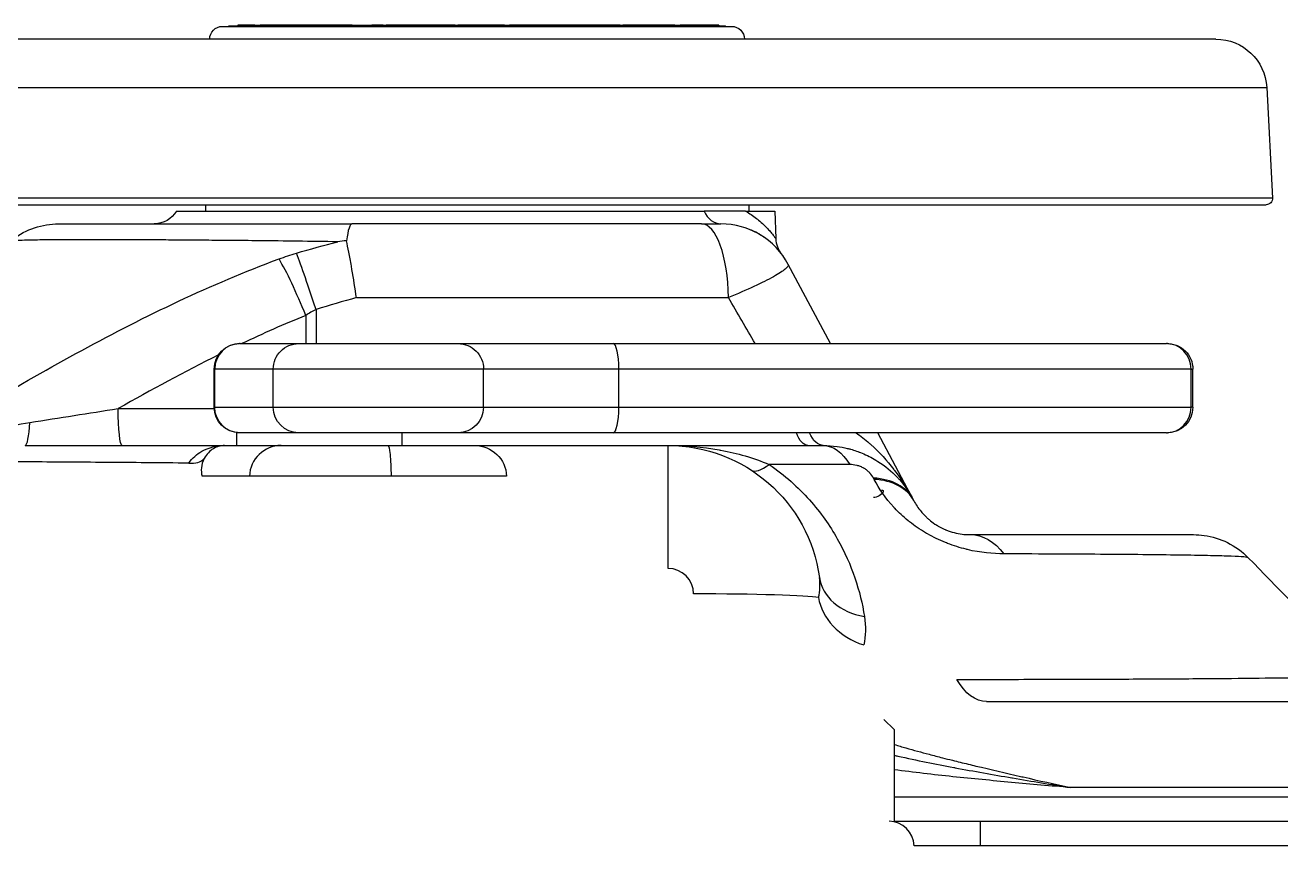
# Model space of a CAD drawing. Header units: millimetres. Extents: x 553637 to 584936, y 5008 to 53898.
# Drawn here: x 560028.4 to 560127, y 37861.6 to 37926 of the extents above; entities that cross this region are included whole.
import ezdxf

# ---------------------------------------------------------------- set-up
doc = ezdxf.new("R2010")
doc.units = ezdxf.units.MM
doc.header["$LTSCALE"] = 10
doc.header["$MEASUREMENT"] = 0
doc.layers.add('2', color=2, linetype='Continuous')

msp = doc.modelspace()

# ---------------------------------------------------------------- linework, layer by layer
at = {"layer": '2', "extrusion": (-1, 1.31047e-06, 1.33332e-29)}
for p, q in [((560043.9, 37925.886), (560083.516, 37925.886)), ((560044.4, 37925.936), (560083.4, 37925.936)), ((560044.4, 37925.886), (560044.4, 37925.936)), ((560045.482, 37925.986), (560045.105, 37925.986)), ((560045.105, 37925.986), (560045.105, 37925.936)), ((560046.061, 37925.986), (560045.482, 37925.986)), ((560045.482, 37925.986), (560045.482, 37925.936)), ((560046.061, 37925.986), (560046.061, 37925.936)), ((560046.457, 37925.986), (560046.856, 37925.986)), ((560046.457, 37925.986), (560046.457, 37925.936)), ((560046.856, 37925.986), (560046.856, 37925.936)), ((560047.324, 37925.986), (560047.324, 37925.936)), ((560047.948, 37925.986), (560047.948, 37925.936)), ((560048.841, 37925.986), (560048.841, 37925.936)), ((560049.553, 37925.986), (560049.553, 37925.936)), ((560051.188, 37925.986), (560049.692, 37925.986)), ((560049.692, 37925.986), (560049.692, 37925.936)), ((560050.082, 37925.986), (560050.082, 37925.936)), ((560051.188, 37925.986), (560051.193, 37925.986)), ((560051.188, 37925.986), (560051.188, 37925.936)), ((560051.193, 37925.986), (560051.193, 37925.936)), ((560052.66, 37925.986), (560052.66, 37925.936)), ((560054.088, 37925.986), (560055.635, 37925.986)), ((560054.088, 37925.986), (560054.088, 37925.936)), ((560054.632, 37925.986), (560054.632, 37925.936)), ((560055.635, 37925.986), (560055.635, 37925.936)), ((560056.513, 37925.986), (560056.382, 37925.986)), ((560056.382, 37925.986), (560056.382, 37925.936)), ((560056.513, 37925.986), (560056.513, 37925.936)), ((560056.53, 37925.986), (560056.757, 37925.986)), ((560056.53, 37925.986), (560056.53, 37925.936)), ((560056.757, 37925.986), (560056.757, 37925.936)), ((560058.582, 37925.986), (560057.386, 37925.986)), ((560057.386, 37925.986), (560057.386, 37925.936)), ((560062.191, 37925.986), (560058.582, 37925.986)), ((560058.582, 37925.986), (560058.582, 37925.936)), ((560059.468, 37925.986), (560059.468, 37925.936)), ((560061.657, 37925.986), (560061.657, 37925.936)), ((560062.191, 37925.986), (560062.191, 37925.936)), ((560062.191, 37925.986), (560062.38, 37925.986)), ((560065.278, 37925.986), (560062.38, 37925.986)), ((560062.38, 37925.986), (560062.38, 37925.936)), ((560063.288, 37925.986), (560063.288, 37925.936)), ((560063.836, 37925.986), (560063.836, 37925.936)), ((560064.371, 37925.986), (560064.371, 37925.936)), ((560065.291, 37925.986), (560065.278, 37925.986)), ((560065.278, 37925.986), (560065.278, 37925.936)), ((560065.699, 37925.986), (560065.291, 37925.986)), ((560065.291, 37925.986), (560065.291, 37925.936)), ((560065.699, 37925.986), (560065.699, 37925.936)), ((560065.829, 37925.986), (560065.829, 37925.936)), ((560066.054, 37925.986), (560066.446, 37925.986)), ((560066.054, 37925.986), (560066.054, 37925.936)), ((560066.446, 37925.986), (560066.446, 37925.936)), ((560068.405, 37925.986), (560067.149, 37925.986)), ((560067.149, 37925.986), (560067.149, 37925.936)), ((560068.405, 37925.986), (560068.405, 37925.936)), ((560068.408, 37925.986), (560068.405, 37925.986)), ((560071.399, 37925.986), (560068.408, 37925.986)), ((560068.408, 37925.986), (560068.408, 37925.936)), ((560068.844, 37925.986), (560068.844, 37925.936)), ((560069.015, 37925.986), (560069.015, 37925.936)), ((560069.134, 37925.986), (560069.134, 37925.936)), ((560069.305, 37925.986), (560069.305, 37925.936)), ((560071.399, 37925.986), (560071.399, 37925.936)), ((560071.723, 37925.986), (560071.723, 37925.936)), ((560072.184, 37925.986), (560071.752, 37925.986)), ((560071.752, 37925.986), (560071.752, 37925.936)), ((560072.004, 37925.986), (560072.004, 37925.936)), ((560072.435, 37925.986), (560072.184, 37925.986)), ((560072.184, 37925.986), (560072.184, 37925.936)), ((560074.222, 37925.986), (560072.435, 37925.986)), ((560072.435, 37925.986), (560072.435, 37925.936)), ((560074.222, 37925.986), (560074.222, 37925.936)), ((560075.139, 37925.986), (560075.339, 37925.986)), ((560075.139, 37925.986), (560075.139, 37925.936)), ((560075.339, 37925.986), (560075.339, 37925.936)), ((560076.458, 37925.986), (560075.339, 37925.986)), ((560075.725, 37925.986), (560075.725, 37925.936)), ((560076.844, 37925.986), (560076.458, 37925.986)), ((560076.458, 37925.986), (560076.458, 37925.936)), ((560079.103, 37925.986), (560076.844, 37925.986)), ((560076.844, 37925.986), (560076.844, 37925.936)), ((560077.279, 37925.986), (560077.279, 37925.936)), ((560077.666, 37925.986), (560077.666, 37925.936)), ((560079.103, 37925.986), (560079.103, 37925.936)), ((560079.434, 37925.986), (560079.857, 37925.986)), ((560079.434, 37925.986), (560079.434, 37925.936)), ((560079.857, 37925.986), (560079.857, 37925.936)), ((560082.091, 37925.986), (560080.279, 37925.986)), ((560080.279, 37925.986), (560080.279, 37925.936)), ((560080.921, 37925.986), (560080.921, 37925.936)), ((560081.321, 37925.986), (560081.321, 37925.936)), ((560082.091, 37925.986), (560082.091, 37925.936)), ((560082.095, 37925.986), (560082.095, 37925.936)), ((560082.448, 37925.986), (560082.448, 37925.936)), ((560082.803, 37925.986), (560082.606, 37925.986)), ((560082.606, 37925.986), (560082.606, 37925.936)), ((560082.803, 37925.986), (560082.803, 37925.936)), ((560082.874, 37925.986), (560082.803, 37925.986)), ((560082.877, 37925.986), (560082.874, 37925.986)), ((560082.874, 37925.986), (560082.874, 37925.936)), ((560082.882, 37925.986), (560082.877, 37925.986)), ((560082.877, 37925.986), (560082.877, 37925.936)), ((560082.885, 37925.986), (560082.882, 37925.986)), ((560082.882, 37925.986), (560082.882, 37925.936)), ((560082.885, 37925.986), (560082.885, 37925.936)), ((560083.4, 37925.886), (560083.4, 37925.936)), ((560083.516, 37925.886), (560083.9, 37925.886)), ((560121.923, 37924.886), (560008.806, 37924.886)), ((560005.013, 37921.095), (560125.917, 37921.095)), ((560125.917, 37921.095), (560126.372, 37912.412)), ((560126.372, 37912.412), (560004.565, 37912.412)), ((560005.039, 37911.886), (560125.873, 37911.886)), ((560042.562, 37911.886), (560042.562, 37911.386)), ((560085.239, 37911.886), (560085.239, 37911.386)), ((560040.282, 37911.386), (560081.735, 37911.386)), ((560060.62, 37911.386), (560060.618, 37911.386)), ((560084.985, 37911.386), (560087.284, 37911.386)), ((560087.284, 37911.386), (560087.359, 37909.231)), ((560081.523, 37910.386), (560054.071, 37910.386)), ((560091.646, 37900.986), (560088.341, 37907.202)), ((560054.425, 37904.595), (560083.648, 37904.595)), ((560050.447, 37903.199), (560050.455, 37900.986)), ((560051.251, 37903.666), (560051.253, 37900.986)), ((560045.287, 37900.986), (560045.253, 37900.986)), ((560045.287, 37900.986), (560118.048, 37900.986)), ((560118.113, 37900.986), (560118.048, 37900.986)), ((560043.253, 37898.986), (560043.298, 37898.986)), ((560043.253, 37895.986), (560043.253, 37898.986)), ((560043.298, 37895.986), (560043.298, 37898.986)), ((560119.984, 37898.986), (560043.298, 37898.986)), ((560047.897, 37895.986), (560047.897, 37898.986)), ((560064.405, 37895.986), (560064.405, 37898.986)), ((560075.029, 37895.986), (560075.029, 37898.986)), ((560119.984, 37895.986), (560119.984, 37898.986)), ((560119.984, 37898.986), (560120.113, 37898.986)), ((560120.113, 37895.986), (560120.113, 37898.986)), ((560035.709, 37895.881), (560043.255, 37895.881)), ((560043.298, 37895.986), (560043.253, 37895.986)), ((560043.298, 37895.986), (560119.984, 37895.986)), ((560120.113, 37895.986), (560119.984, 37895.986)), ((560118.048, 37893.986), (560045.029, 37893.986)), ((560045.029, 37892.986), (560045.029, 37893.986)), ((560058.029, 37892.986), (560058.029, 37893.986)), ((560098.157, 37888.741), (560095.368, 37893.986)), ((560118.048, 37893.986), (560118.113, 37893.986)), ((560044.058, 37892.986), (560078.9, 37892.986)), ((560078.9, 37883.335), (560078.9, 37892.986)), ((560066.213, 37890.573), (560042.297, 37890.573)), ((560095.083, 37890.325), (560095.028, 37890.428)), ((560098.157, 37888.741), (560098.212, 37888.638)), ((560103.905, 37872.886), (560188.157, 37872.885)), ((560095.85, 37871.486), (560096.65, 37870.686)), ((560096.65, 37870.686), (560096.65, 37863.486)), ((560181.995, 37866.13), (560110.5, 37866.13)), ((560096.65, 37865.416), (560181.995, 37865.416)), ((560096.65, 37863.486), (560162.725, 37863.485)), ((560103.417, 37863.486), (560103.417, 37861.555)), ((560163.631, 37861.555), (560098.226, 37861.555))]:
    msp.add_line(p, q, dxfattribs=at)
at = {"layer": '2', "extrusion": (3.3667e-22, 2.56909e-16, -1)}
for centre, radius, start, end in [((-560043.9, 37924.886), 1, 0.00008, 90.00008), ((-560083.9, 37924.886), 1, 90.00008, 180.00008), ((-560121.923, 37920.886), 4, 90.00008, 177.00008), ((-560125.873, 37912.386), 0.5, 177.00008, 270.00008), ((-560038.55, 37912.386), 2, 210.00008, 270.00008), ((-560045.253, 37898.986), 2, 0.00008, 90.00008), ((-560062.405, 37898.986), 2, 90.00008, 180.00008), ((-560118.113, 37898.986), 2, 90.00008, 180.00008), ((-560045.253, 37895.986), 2, 270.00008, 0.00008), ((-560062.405, 37895.986), 2, 180.00008, 270.00008), ((-560118.113, 37895.986), 2, 180.00008, 270.00008), ((-560063.714, 37890.486), 2.5, 90.00008, 178.00008), ((-560078.9, 37880.986), 12, 90.00008, 172.12351)]:
    msp.add_arc(centre, radius, start, end, dxfattribs=at)
at = {"layer": '2'}
for centre, radius, start in [((560083.043, 37904.386), 6, 27.99992), ((560078.9, 37881.335), 2, 359.99992)]:
    msp.add_arc(centre, radius, start, 89.99992, dxfattribs=at)
for centre, major_axis, ratio, start_param, end_param in [((560083.043, 37912.386), (0, 2), 0.755139, 2.094395, 3.141593), ((560081.523, 37904.386), (0, 6), 0.354321, 4.747296, 6.283185), ((560051.09, 37903.456), (-1.859, 5.705), 0.036341, 4.737256, 5.647496), ((560049.82, 37902.99), (-2.266, 5.556), 0.109912, 4.705258, 5.65562), ((560063.157, 37938.95), (82.727, -143.01), 0.003334, 1.30018, 1.326267), ((560045.287, 37898.986), (0, 2), 0.994522, 0, 1.570796), ((560074.592, 37898.986), (0, 2), 0.21852, 4.712389, 6.283185), ((560118.048, 37898.986), (0, 2), 0.967769, 4.712389, 6.283185), ((560074.592, 37895.986), (0, 2), 0.21852, 3.141593, 4.712389), ((560118.048, 37895.986), (0, 2), 0.967769, 3.141593, 4.712389), ((560028.402, 37895.986), (0, 3), 0.137513, 3.141593, 4.303856), ((560048.51, 37890.486), (0, 2.5), 0.994522, 0, 1.53589), ((560040.867, 37893.143), (-1.697, 1.058), 0.670889, 2.180045, 3.027588), ((560088.156, 37895.245), (-2.722, -4.194), 0.296751, 0, 0.687356), ((560073.015, 37891.15), (-42.687, -0.13), 0.007398, -2.062446, -1.900684), ((560092.859, 37885.925), (-5.298, -2.817), 0.665506, 3.141593, 3.975952), ((560092.914, 37885.821), (-5.298, -2.817), 0.665512, 3.141593, 3.976063), ((560095.74, 37883.315), (-4.953, -0.685), 0.764329, 0, 1.177392), ((560080.9, 37880.986), (-10, 0), 0.034899, 3.332505, 4.712389), ((560095.627, 37881.085), (-4.842, 1.246), 0.797872, 0.320018, 1.495774), ((560096.262, 37861.486), (0, 2), 0.982704, 4.747296, 6.283185)]:
    msp.add_ellipse(centre, major_axis=major_axis, ratio=ratio, start_param=start_param, end_param=end_param, dxfattribs=at)
at = {"layer": '2', "extrusion": (3.3667e-22, 2.56909e-16, -1)}
for centre, major_axis, ratio, start_param, end_param in [((560049.886, 37898.986), (0, -2), 0.994522, 1.570796, 3.141593), ((560036.022, 37895.986), (0, -3), 0.104528, 0, 1.53589), ((560045.287, 37895.986), (0, -2), 0.994522, 0, 1.570796), ((560049.886, 37895.986), (0, -2), 0.994522, 0, 1.570796), ((560089.889, 37895.986), (0, -3), 0.40392, 0, 0.841069), ((560091.093, 37895.986), (0, -3), 0.487958, 0, 0.841069), ((560091.093, 37886.986), (0, -6), 0.522981, 3.141593, 3.863124), ((560095.354, 37889.193), (-0.441, -0.235), 0.388082, 2.527063, 5.668656), ((560102.626, 37879.986), (0, -6), 0.665837, 3.141593, 3.866364), ((560103.905, 37879.886), (0, -7), 0.5034, 0, 0.719947)]:
    msp.add_ellipse(centre, major_axis=major_axis, ratio=ratio, start_param=start_param, end_param=end_param, dxfattribs=at)
at = {"layer": '2'}
for points, knots in [([(560046.457, 37925.986), (560046.38, 37925.986), (560046.246, 37925.986), (560046.094, 37925.986), (560046.061, 37925.986), (560046.061, 37925.986)], [0, 0, 0, 0, 0.25, 0.5, 0.7413564, 0.7413564, 0.7413564, 0.7413564]), ([(560047.948, 37925.986), (560047.839, 37925.986), (560047.639, 37925.986), (560047.383, 37925.986), (560047.324, 37925.986), (560047.324, 37925.986)], [0, 0, 0, 0, 0.25, 0.5, 0.7872317, 0.7872317, 0.7872317, 0.7872317]), ([(560048.841, 37925.986), (560048.681, 37925.986), (560048.515, 37925.986), (560048.206, 37925.986), (560048.065, 37925.986), (560047.948, 37925.986)], [0, 0, 0, 0, 0.04832506, 0.04832506, 0.09576382, 0.09576382, 0.09576382, 0.09576382]), ([(560054.088, 37925.986), (560054.088, 37925.986), (560054.023, 37925.986), (560053.668, 37925.986), (560053.173, 37925.986), (560052.836, 37925.986), (560052.66, 37925.986)], [0.0311355, 0.0311355, 0.0311355, 0.0311355, 0.25, 0.5, 0.75, 1, 1, 1, 1]), ([(560066.054, 37925.986), (560065.929, 37925.986), (560065.84, 37925.986), (560065.829, 37925.986), (560065.829, 37925.986)], [0, 0, 0, 0, 0.5, 0.5865303, 0.5865303, 0.5865303, 0.5865303]), ([(560075.139, 37925.986), (560074.996, 37925.986), (560074.763, 37925.986), (560074.447, 37925.986), (560074.283, 37925.986), (560074.222, 37925.986)], [0, 0, 0, 0, 0.25, 0.375, 0.4558997, 0.4558997, 0.4558997, 0.4558997]), ([(560084.985, 37911.386), (560084.551, 37911.386), (560084.053, 37911.386), (560083.295, 37911.386), (560083.045, 37911.386), (560082.645, 37911.386), (560082.507, 37911.386), (560082.313, 37911.386), (560082.261, 37911.386), (560082.169, 37911.386), (560082.131, 37911.386), (560081.976, 37911.386), (560081.857, 37911.386), (560081.735, 37911.386)], [0.0000159, 0.0000159, 0.0000159, 0.0000159, 0.3005675, 0.3005675, 0.4376115, 0.4376115, 0.5066247, 0.5066247, 0.5315384, 0.5315384, 0.5496655, 0.5496655, 0.6033597, 0.6033597, 0.6033597, 0.6033597]), ([(560084.985, 37911.386), (560085.296, 37911.207), (560085.58, 37911.013), (560085.833, 37910.815), (560085.89, 37910.771), (560085.945, 37910.727), (560085.999, 37910.683), (560086.146, 37910.562), (560086.281, 37910.44), (560086.404, 37910.323), (560086.528, 37910.205), (560086.64, 37910.09), (560086.74, 37909.983), (560086.822, 37909.894), (560086.897, 37909.81), (560086.963, 37909.732), (560087.058, 37909.619), (560087.137, 37909.52), (560087.199, 37909.44), (560087.225, 37909.406), (560087.249, 37909.376), (560087.269, 37909.349), (560087.328, 37909.27), (560087.359, 37909.227), (560087.36, 37909.226), (560087.36, 37909.226), (560087.36, 37909.226), (560087.36, 37909.226)], [0.00641749, 0.00641749, 0.00641749, 0.00641749, 0.00863789, 0.00863789, 0.00863789, 0.00913466, 0.00913466, 0.00913466, 0.01049324, 0.01049324, 0.01049324, 0.01185182, 0.01185182, 0.01185182, 0.01296676, 0.01296676, 0.01296676, 0.01456899, 0.01456899, 0.01456899, 0.01524829, 0.01524829, 0.01524829, 0.01728616, 0.01728616, 0.01728616, 0.0172901, 0.0172901, 0.0172901, 0.0172901]), ([(560027.239, 37909.018), (560027.74, 37909.431), (560028.315, 37909.765), (560029.517, 37910.221), (560030.157, 37910.353), (560030.879, 37910.384), (560030.965, 37910.386), (560031.051, 37910.386)], [0, 0, 0, 0, 1.945729, 1.945729, 3.856344, 3.856344, 4.114492, 4.114492, 4.114492, 4.114492]), ([(560031.051, 37910.386), (560031.051, 37910.386), (560031.085, 37910.386), (560031.153, 37910.386), (560031.155, 37910.386), (560031.156, 37910.386), (560031.158, 37910.386), (560031.252, 37910.386), (560031.408, 37910.386), (560031.626, 37910.386), (560031.636, 37910.386), (560031.647, 37910.386), (560031.658, 37910.386), (560031.874, 37910.386), (560032.146, 37910.386), (560032.473, 37910.386), (560032.816, 37910.386), (560033.22, 37910.386), (560033.684, 37910.386), (560033.736, 37910.386), (560033.789, 37910.386), (560033.843, 37910.386), (560034.337, 37910.386), (560034.896, 37910.386), (560035.512, 37910.386), (560036.022, 37910.386), (560036.571, 37910.386), (560037.156, 37910.386), (560037.278, 37910.386), (560037.401, 37910.386), (560037.526, 37910.386), (560038.103, 37910.386), (560038.712, 37910.386), (560039.356, 37910.386), (560039.521, 37910.386), (560039.688, 37910.386), (560039.858, 37910.386), (560040.493, 37910.386), (560041.161, 37910.386), (560041.855, 37910.386), (560042.07, 37910.386), (560042.287, 37910.386), (560042.506, 37910.386), (560043.187, 37910.386), (560043.89, 37910.386), (560044.611, 37910.386), (560044.874, 37910.386), (560045.139, 37910.386), (560045.407, 37910.386), (560046.111, 37910.386), (560046.831, 37910.386), (560047.57, 37910.386), (560047.885, 37910.386), (560048.202, 37910.386), (560048.523, 37910.386), (560050.286, 37910.386), (560052.15, 37910.386), (560054.071, 37910.386)], [0.16278487, 0.16278487, 0.16278487, 0.16278487, 0.16535166, 0.16535166, 0.16535166, 0.16540475, 0.16540475, 0.16540475, 0.16888168, 0.16888168, 0.16888168, 0.16905026, 0.16905026, 0.16905026, 0.17241169, 0.17241169, 0.17241169, 0.17594171, 0.17594171, 0.17594171, 0.17633953, 0.17633953, 0.17633953, 0.17998658, 0.17998658, 0.17998658, 0.18300174, 0.18300174, 0.18300174, 0.18362958, 0.18362958, 0.18362958, 0.18653176, 0.18653176, 0.18653176, 0.18727441, 0.18727441, 0.18727441, 0.19006178, 0.19006178, 0.19006178, 0.19092294, 0.19092294, 0.19092294, 0.1935918, 0.1935918, 0.1935918, 0.19456471, 0.19456471, 0.19456471, 0.19712181, 0.19712181, 0.19712181, 0.19820953, 0.19820953, 0.19820953, 0.20418185, 0.20418185, 0.20418185, 0.20418185]), ([(560081.523, 37910.386), (560081.944, 37910.386), (560082.321, 37910.386), (560082.596, 37910.386), (560082.871, 37910.386), (560083.043, 37910.386), (560083.043, 37910.386)], [0, 0, 0, 0, 0.001338438, 0.001338438, 0.001338438, 0.002676877, 0.002676877, 0.002676877, 0.002676877]), ([(560086.54, 37909.261), (560086.425, 37909.344), (560086.302, 37909.426), (560085.777, 37909.747), (560085.306, 37909.972), (560084.756, 37910.136)], [2.531425, 2.531425, 2.531425, 2.531425, 3.809454, 3.809454, 7.641996, 7.641996, 7.641996, 7.641996]), ([(560052.963, 37908.98), (560050.827, 37909.01), (560048.754, 37909.036), (560046.793, 37909.056), (560046.405, 37909.061), (560046.021, 37909.065), (560045.642, 37909.068), (560044.854, 37909.076), (560044.087, 37909.083), (560043.336, 37909.089), (560042.992, 37909.092), (560042.652, 37909.095), (560042.315, 37909.098), (560041.564, 37909.104), (560040.832, 37909.109), (560040.121, 37909.114), (560039.816, 37909.116), (560039.516, 37909.118), (560039.22, 37909.12), (560038.515, 37909.124), (560037.835, 37909.127), (560037.185, 37909.13), (560036.926, 37909.131), (560036.672, 37909.132), (560036.423, 37909.133), (560035.784, 37909.135), (560035.176, 37909.137), (560034.597, 37909.137), (560034.381, 37909.138), (560034.17, 37909.138), (560033.963, 37909.138), (560033.395, 37909.139), (560032.858, 37909.138), (560032.354, 37909.137), (560031.666, 37909.135), (560031.04, 37909.132), (560030.485, 37909.128), (560030.352, 37909.127), (560030.223, 37909.126), (560030.098, 37909.124), (560029.584, 37909.119), (560029.14, 37909.114), (560028.762, 37909.106), (560028.465, 37909.1), (560028.209, 37909.093), (560027.997, 37909.084), (560027.939, 37909.082), (560027.885, 37909.08), (560027.834, 37909.078), (560027.642, 37909.069), (560027.495, 37909.06), (560027.395, 37909.049), (560027.371, 37909.047), (560027.349, 37909.044), (560027.33, 37909.041), (560027.279, 37909.034), (560027.248, 37909.026), (560027.239, 37909.018)], [0.00000017, 0.00000017, 0.00000017, 0.00000017, 0.00671843, 0.00671843, 0.00671843, 0.00804854, 0.00804854, 0.00804854, 0.01080792, 0.01080792, 0.01080792, 0.01207281, 0.01207281, 0.01207281, 0.01488936, 0.01488936, 0.01488936, 0.01609707, 0.01609707, 0.01609707, 0.01897623, 0.01897623, 0.01897623, 0.02012134, 0.02012134, 0.02012134, 0.02305566, 0.02305566, 0.02305566, 0.02414561, 0.02414561, 0.02414561, 0.02713462, 0.02713462, 0.02713462, 0.031217, 0.031217, 0.031217, 0.03219415, 0.03219415, 0.03219415, 0.03621842, 0.03621842, 0.03621842, 0.03938115, 0.03938115, 0.03938115, 0.04024268, 0.04024268, 0.04024268, 0.04347675, 0.04347675, 0.04347675, 0.04426695, 0.04426695, 0.04426695, 0.04643736, 0.04643736, 0.04643736, 0.04643736]), ([(560054.425, 37904.595), (560054.413, 37904.673), (560054.401, 37904.751), (560054.274, 37905.609), (560054.15, 37906.37), (560053.96, 37907.458), (560053.892, 37907.824), (560053.762, 37908.492), (560053.7, 37908.793), (560053.641, 37909.06)], [-0.4965199, -0.4965199, -0.4965199, -0.4965199, -0.4728409, -0.4728409, -0.2359143, -0.2359143, -0.1047183, -0.1047183, 0.0236791, 0.0236791, 0.0236791, 0.0236791]), ([(560087.36, 37909.226), (560087.367, 37909.011), (560087.411, 37908.793), (560087.523, 37908.494), (560087.568, 37908.399), (560087.633, 37908.285), (560087.648, 37908.26), (560087.671, 37908.222), (560087.68, 37908.208), (560087.696, 37908.184), (560087.703, 37908.174), (560087.714, 37908.158), (560087.718, 37908.152), (560087.727, 37908.14), (560087.731, 37908.135), (560087.739, 37908.123), (560087.742, 37908.119), (560087.744, 37908.116)], [0, 0, 0, 0, 0.647761, 0.647761, 0.959072, 0.959072, 1.049845, 1.049845, 1.108261, 1.108261, 1.170631, 1.170631, 1.231424, 1.231424, 1.332735, 1.332735, 1.540206, 1.540206, 1.540206, 1.540206]), ([(560087.748, 37908.111), (560087.748, 37908.111), (560087.746, 37908.113), (560087.737, 37908.125), (560087.722, 37908.145), (560087.7, 37908.171)], [1.849634, 1.849634, 1.849634, 1.849634, 2.230388, 2.230388, 3.283277, 3.283277, 3.283277, 3.283277]), ([(560088.341, 37907.202), (560088.384, 37907.122), (560088.224, 37906.872), (560086.96, 37906.058), (560085.098, 37905.193), (560083.648, 37904.595)], [0, 0, 0, 0, 0.002472643, 0.004945285, 0.00989057, 0.00989057, 0.00989057, 0.00989057]), ([(560018.143, 37891.738), (560018.97, 37892.098), (560019.831, 37892.435), (560020.698, 37892.743), (560021.564, 37893.051), (560022.436, 37893.329), (560023.326, 37893.584), (560025.106, 37894.094), (560026.917, 37894.501), (560028.781, 37894.794)], [0, 0, 0, 0, 0.00281548, 0.00281548, 0.00281548, 0.00562772, 0.00562772, 0.00562772, 0.01125545, 0.01125545, 0.01125545, 0.01125545]), ([(560093.667, 37893.986), (560094.035, 37893.724), (560094.383, 37893.446), (560094.715, 37893.154), (560094.753, 37893.121), (560094.79, 37893.087), (560094.828, 37893.053), (560095.498, 37892.451), (560096.098, 37891.794), (560096.638, 37891.097), (560096.656, 37891.073), (560096.675, 37891.049), (560096.693, 37891.025), (560097.247, 37890.3), (560097.736, 37889.533), (560098.157, 37888.741)], [0.005366411, 0.005366411, 0.005366411, 0.005366411, 0.007096758, 0.007096758, 0.007096758, 0.007293434, 0.007293434, 0.007293434, 0.010819032, 0.010819032, 0.010819032, 0.01094015, 0.01094015, 0.01094015, 0.014586867, 0.014586867, 0.014586867, 0.014586867]), ([(560028.402, 37892.986), (560029.371, 37892.986), (560030.365, 37892.986), (560031.379, 37892.986), (560032.824, 37892.986), (560034.308, 37892.986), (560035.849, 37892.986), (560036.415, 37892.986), (560036.986, 37892.986), (560037.563, 37892.986), (560039.665, 37892.986), (560041.851, 37892.986), (560044.058, 37892.986)], [0.00287787, 0.00287787, 0.00287787, 0.00287787, 0.0065339, 0.0065339, 0.0065339, 0.01174056, 0.01174056, 0.01174056, 0.01365074, 0.01365074, 0.01365074, 0.02060325, 0.02060325, 0.02060325, 0.02060325]), ([(560041.255, 37891.604), (560041.534, 37892.001), (560041.889, 37892.306), (560042.283, 37892.529), (560042.354, 37892.569), (560042.426, 37892.607), (560042.5, 37892.641), (560042.779, 37892.773), (560043.073, 37892.866), (560043.372, 37892.922), (560043.599, 37892.965), (560043.829, 37892.986), (560044.058, 37892.986)], [0, 0, 0, 0, 0.001887656, 0.001887656, 0.001887656, 0.002230122, 0.002230122, 0.002230122, 0.003527146, 0.003527146, 0.003527146, 0.00451084, 0.00451084, 0.00451084, 0.00451084]), ([(560044.058, 37892.986), (560043.911, 37892.986), (560043.762, 37892.965), (560043.615, 37892.923), (560043.468, 37892.881), (560043.324, 37892.818), (560043.185, 37892.733), (560043.183, 37892.732), (560043.181, 37892.731), (560043.179, 37892.73), (560042.91, 37892.563), (560042.662, 37892.314), (560042.472, 37891.962)], [0, 0, 0, 0, 0.001172315, 0.001172315, 0.001172315, 0.00234463, 0.00234463, 0.00234463, 0.002361094, 0.002361094, 0.002361094, 0.004645113, 0.004645113, 0.004645113, 0.004645113]), ([(560056.885, 37892.986), (560056.951, 37892.986), (560057.018, 37892.727), (560057.066, 37892.284), (560057.114, 37891.841), (560057.143, 37891.218), (560057.146, 37890.573)], [0, 0, 0, 0, 0.001909609, 0.001909609, 0.001909609, 0.003819219, 0.003819219, 0.003819219, 0.003819219]), ([(560078.9, 37892.986), (560080.238, 37892.986), (560081.589, 37892.879), (560082.924, 37892.642), (560082.964, 37892.635), (560083.005, 37892.628), (560083.045, 37892.62), (560084.338, 37892.382), (560085.614, 37892.019), (560086.842, 37891.491)], [0, 0, 0, 0, 0.004118655, 0.004118655, 0.004118655, 0.004243784, 0.004243784, 0.004243784, 0.00823731, 0.00823731, 0.00823731, 0.00823731]), ([(560091.093, 37892.986), (560091.454, 37892.986), (560091.815, 37892.962), (560092.174, 37892.913), (560092.442, 37892.877), (560092.71, 37892.827), (560092.974, 37892.762), (560093.062, 37892.741), (560093.151, 37892.717), (560093.238, 37892.693), (560093.543, 37892.607), (560093.843, 37892.502), (560094.135, 37892.381), (560094.323, 37892.303), (560094.509, 37892.219), (560094.691, 37892.128), (560094.873, 37892.037), (560095.051, 37891.939), (560095.226, 37891.835), (560095.28, 37891.802), (560095.334, 37891.769), (560095.388, 37891.735), (560095.945, 37891.383), (560096.455, 37890.958), (560096.907, 37890.481), (560096.961, 37890.423), (560097.015, 37890.365), (560097.068, 37890.305), (560097.495, 37889.828), (560097.859, 37889.3), (560098.157, 37888.741)], [0, 0, 0, 0, 0.001085345, 0.001085345, 0.001085345, 0.001899354, 0.001899354, 0.001899354, 0.002172347, 0.002172347, 0.002172347, 0.003120367, 0.003120367, 0.003120367, 0.003730873, 0.003730873, 0.003730873, 0.00434138, 0.00434138, 0.00434138, 0.004531544, 0.004531544, 0.004531544, 0.00651207, 0.00651207, 0.00651207, 0.006751905, 0.006751905, 0.006751905, 0.00868276, 0.00868276, 0.00868276, 0.00868276]), ([(560095.028, 37890.428), (560094.959, 37890.56), (560094.87, 37890.692), (560094.753, 37890.819), (560094.749, 37890.824), (560094.745, 37890.829), (560094.74, 37890.833), (560094.678, 37890.899), (560094.609, 37890.964), (560094.533, 37891.025), (560094.465, 37891.079), (560094.393, 37891.131), (560094.315, 37891.177), (560094.306, 37891.183), (560094.296, 37891.189), (560094.286, 37891.195), (560094.198, 37891.246), (560094.104, 37891.291), (560094.009, 37891.329), (560093.922, 37891.364), (560093.832, 37891.393), (560093.744, 37891.417), (560093.736, 37891.419), (560093.728, 37891.421), (560093.72, 37891.423), (560093.529, 37891.471), (560093.342, 37891.49), (560093.166, 37891.49)], [0, 0, 0, 0, 0.000592541, 0.000592541, 0.000592541, 0.000614417, 0.000614417, 0.000614417, 0.000921625, 0.000921625, 0.000921625, 0.001194144, 0.001194144, 0.001194144, 0.001228833, 0.001228833, 0.001228833, 0.001536042, 0.001536042, 0.001536042, 0.001817916, 0.001817916, 0.001817916, 0.00184325, 0.00184325, 0.00184325, 0.002457667, 0.002457667, 0.002457667, 0.002457667]), ([(560105.275, 37884.477), (560104.406, 37884.48), (560103.444, 37884.569), (560102.414, 37884.814), (560102.376, 37884.823), (560102.338, 37884.832), (560102.3, 37884.841), (560101.82, 37884.96), (560101.327, 37885.113), (560100.836, 37885.303), (560100.784, 37885.323), (560100.732, 37885.344), (560100.68, 37885.365), (560100.203, 37885.557), (560099.729, 37885.786), (560099.278, 37886.043), (560099.225, 37886.073), (560099.173, 37886.103), (560099.121, 37886.133), (560098.678, 37886.395), (560098.258, 37886.685), (560097.872, 37886.989), (560097.832, 37887.021), (560097.793, 37887.052), (560097.754, 37887.084), (560097.369, 37887.396), (560097.02, 37887.724), (560096.706, 37888.058), (560096.682, 37888.083), (560096.659, 37888.107), (560096.636, 37888.132), (560095.977, 37888.846), (560095.471, 37889.588), (560095.083, 37890.325)], [0, 0, 0, 0, 0.00347049, 0.00347049, 0.00347049, 0.00359841, 0.00359841, 0.00359841, 0.00520574, 0.00520574, 0.00520574, 0.00537566, 0.00537566, 0.00537566, 0.00694098, 0.00694098, 0.00694098, 0.00712238, 0.00712238, 0.00712238, 0.00867623, 0.00867623, 0.00867623, 0.00883632, 0.00883632, 0.00883632, 0.01041147, 0.01041147, 0.01041147, 0.01052807, 0.01052807, 0.01052807, 0.01388196, 0.01388196, 0.01388196, 0.01388196]), ([(560098.212, 37888.638), (560098.282, 37888.505), (560098.362, 37888.369), (560098.455, 37888.229), (560098.547, 37888.089), (560098.652, 37887.944), (560098.777, 37887.795), (560098.819, 37887.744), (560098.863, 37887.693), (560098.91, 37887.641), (560099.001, 37887.54), (560099.102, 37887.435), (560099.217, 37887.328), (560099.275, 37887.274), (560099.336, 37887.22), (560099.401, 37887.165), (560099.533, 37887.053), (560099.683, 37886.938), (560099.856, 37886.823), (560099.901, 37886.793), (560099.948, 37886.763), (560099.997, 37886.733), (560100.017, 37886.72), (560100.038, 37886.708), (560100.059, 37886.695), (560100.129, 37886.653), (560100.202, 37886.612), (560100.276, 37886.573), (560100.406, 37886.504), (560100.54, 37886.44), (560100.67, 37886.384), (560100.688, 37886.376), (560100.707, 37886.369), (560100.725, 37886.361), (560100.956, 37886.266), (560101.17, 37886.198), (560101.364, 37886.148), (560101.416, 37886.134), (560101.467, 37886.121), (560101.517, 37886.11), (560101.749, 37886.057), (560101.948, 37886.028), (560102.129, 37886.01), (560102.31, 37885.992), (560102.474, 37885.986), (560102.626, 37885.986)], [0, 0, 0, 0, 0.000992555, 0.000992555, 0.000992555, 0.00198511, 0.00198511, 0.00198511, 0.002321418, 0.002321418, 0.002321418, 0.002977664, 0.002977664, 0.002977664, 0.003305367, 0.003305367, 0.003305367, 0.003970219, 0.003970219, 0.003970219, 0.004144553, 0.004144553, 0.004144553, 0.004218358, 0.004218358, 0.004218358, 0.004466497, 0.004466497, 0.004466497, 0.004900993, 0.004900993, 0.004900993, 0.004962774, 0.004962774, 0.004962774, 0.005743082, 0.005743082, 0.005743082, 0.005955329, 0.005955329, 0.005955329, 0.006947884, 0.006947884, 0.006947884, 0.007940438, 0.007940438, 0.007940438, 0.007940438]), ([(560102.626, 37885.986), (560104.011, 37885.986), (560105.332, 37885.986), (560106.571, 37885.986), (560107.81, 37885.986), (560108.968, 37885.986), (560110.048, 37885.986), (560111.128, 37885.986), (560112.13, 37885.986), (560113.056, 37885.986), (560113.981, 37885.986), (560114.83, 37885.986), (560115.585, 37885.986), (560116.341, 37885.986), (560117.002, 37885.986), (560117.572, 37885.986), (560118.142, 37885.986), (560118.62, 37885.986), (560119.005, 37885.986), (560119.774, 37885.986), (560120.169, 37885.986), (560120.173, 37885.986), (560120.173, 37885.986), (560120.173, 37885.986), (560120.173, 37885.986)], [0, 0, 0, 0, 0.00556721, 0.00556721, 0.00556721, 0.01113442, 0.01113442, 0.01113442, 0.01670164, 0.01670164, 0.01670164, 0.02226885, 0.02226885, 0.02226885, 0.02783606, 0.02783606, 0.02783606, 0.03340327, 0.03340327, 0.03340327, 0.0445377, 0.0445377, 0.0445377, 0.04459047, 0.04459047, 0.04459047, 0.04459047]), ([(560120.173, 37885.986), (560120.453, 37885.986), (560120.735, 37885.966), (560121.642, 37885.837), (560122.265, 37885.645), (560123.438, 37885.064), (560123.998, 37884.657), (560124.468, 37884.175)], [0, 0, 0, 0, 0.842013, 0.842013, 2.749927, 2.749927, 4.768387, 4.768387, 4.768387, 4.768387]), ([(560124.467, 37884.176), (560124.467, 37884.176), (560124.467, 37884.176), (560124.467, 37884.176), (560124.446, 37884.195), (560124.326, 37884.214), (560124.111, 37884.233), (560123.887, 37884.251), (560123.561, 37884.269), (560123.134, 37884.286), (560123.12, 37884.287), (560123.107, 37884.287), (560123.094, 37884.288), (560122.674, 37884.304), (560122.16, 37884.319), (560121.553, 37884.333), (560121.536, 37884.333), (560121.519, 37884.333), (560121.502, 37884.334), (560120.887, 37884.348), (560120.179, 37884.361), (560119.376, 37884.374), (560119.357, 37884.374), (560119.338, 37884.374), (560119.319, 37884.374), (560118.507, 37884.387), (560117.601, 37884.398), (560116.615, 37884.408), (560116.597, 37884.409), (560116.578, 37884.409), (560116.56, 37884.409), (560115.566, 37884.419), (560114.493, 37884.429), (560113.339, 37884.437), (560113.324, 37884.437), (560113.309, 37884.437), (560113.295, 37884.438), (560112.132, 37884.446), (560110.888, 37884.454), (560109.558, 37884.46), (560109.55, 37884.46), (560109.541, 37884.46), (560109.532, 37884.46), (560108.194, 37884.467), (560106.769, 37884.473), (560105.275, 37884.477)], [0.04794986, 0.04794986, 0.04794986, 0.04794986, 0.04797502, 0.04797502, 0.04797502, 0.0537414, 0.0537414, 0.0537414, 0.05971266, 0.05971266, 0.05971266, 0.05989622, 0.05989622, 0.05989622, 0.06568393, 0.06568393, 0.06568393, 0.06584708, 0.06584708, 0.06584708, 0.0716552, 0.0716552, 0.0716552, 0.07179385, 0.07179385, 0.07179385, 0.07762646, 0.07762646, 0.07762646, 0.07773511, 0.07773511, 0.07773511, 0.08359773, 0.08359773, 0.08359773, 0.08367314, 0.08367314, 0.08367314, 0.089569, 0.089569, 0.089569, 0.0896069, 0.0896069, 0.0896069, 0.09554026, 0.09554026, 0.09554026, 0.09554026]), ([(560124.466, 37884.175), (560126.753, 37881.831), (560129.039, 37879.487), (560132.024, 37876.428), (560132.722, 37875.712), (560133.42, 37874.996)], [0, 0, 0, 0, 10, 10, 13.053782, 13.053782, 13.053782, 13.053782]), ([(560101.582, 37874.623), (560104.006, 37874.624), (560106.311, 37874.628), (560108.5, 37874.632), (560110.66, 37874.637), (560112.705, 37874.644), (560114.645, 37874.652), (560114.67, 37874.652), (560114.696, 37874.652), (560114.721, 37874.652), (560116.645, 37874.661), (560118.461, 37874.671), (560120.125, 37874.682), (560120.158, 37874.682), (560120.19, 37874.683), (560120.222, 37874.683), (560121.871, 37874.694), (560123.371, 37874.707), (560124.725, 37874.722), (560124.759, 37874.722), (560124.793, 37874.723), (560124.827, 37874.723), (560126.166, 37874.737), (560127.362, 37874.753), (560128.408, 37874.771), (560128.439, 37874.772), (560128.471, 37874.772), (560128.502, 37874.773), (560129.036, 37874.782), (560129.531, 37874.792), (560129.982, 37874.802), (560130.401, 37874.812), (560130.782, 37874.821), (560131.125, 37874.831), (560131.149, 37874.832), (560131.174, 37874.833), (560131.197, 37874.834), (560131.894, 37874.854), (560132.425, 37874.877), (560132.796, 37874.902), (560132.81, 37874.903), (560132.823, 37874.904), (560132.837, 37874.905), (560133.023, 37874.917), (560133.165, 37874.931), (560133.263, 37874.944), (560133.354, 37874.957), (560133.406, 37874.97), (560133.421, 37874.983), (560133.422, 37874.984), (560133.423, 37874.985), (560133.423, 37874.986), (560133.425, 37874.99), (560133.425, 37874.994), (560133.421, 37874.997)], [0, 0, 0, 0, 0.00841932, 0.00841932, 0.00841932, 0.01672541, 0.01672541, 0.01672541, 0.0168352, 0.0168352, 0.0168352, 0.02508812, 0.02508812, 0.02508812, 0.02524824, 0.02524824, 0.02524824, 0.03345083, 0.03345083, 0.03345083, 0.03365644, 0.03365644, 0.03365644, 0.04181353, 0.04181353, 0.04181353, 0.0420598, 0.0420598, 0.0420598, 0.04626113, 0.04626113, 0.04626113, 0.05017624, 0.05017624, 0.05017624, 0.05045367, 0.05045367, 0.05045367, 0.05853895, 0.05853895, 0.05853895, 0.05884048, 0.05884048, 0.05884048, 0.06302666, 0.06302666, 0.06302666, 0.06690166, 0.06690166, 0.06690166, 0.06721975, 0.06721975, 0.06721975, 0.06827533, 0.06827533, 0.06827533, 0.06827533]), ([(560096.65, 37869.523), (560096.662, 37869.52), (560096.673, 37869.516), (560096.684, 37869.513), (560096.983, 37869.42), (560097.283, 37869.33), (560097.585, 37869.243), (560097.885, 37869.156), (560098.187, 37869.071), (560098.489, 37868.988), (560098.793, 37868.905), (560099.097, 37868.823), (560099.402, 37868.742), (560099.753, 37868.65), (560100.104, 37868.559), (560100.455, 37868.47), (560100.715, 37868.404), (560100.975, 37868.339), (560101.235, 37868.274), (560101.646, 37868.172), (560102.056, 37868.071), (560102.468, 37867.972), (560102.671, 37867.923), (560102.875, 37867.874), (560103.079, 37867.825), (560104.24, 37867.547), (560105.405, 37867.277), (560106.572, 37867.011), (560106.643, 37866.995), (560106.713, 37866.979), (560106.784, 37866.963), (560108.021, 37866.681), (560109.26, 37866.404), (560110.5, 37866.13)], [0.016187, 0.016187, 0.016187, 0.016187, 0.01622315, 0.01622315, 0.01622315, 0.01717746, 0.01717746, 0.01717746, 0.01812931, 0.01812931, 0.01812931, 0.01908606, 0.01908606, 0.01908606, 0.02018398, 0.02018398, 0.02018398, 0.02099467, 0.02099467, 0.02099467, 0.02227209, 0.02227209, 0.02227209, 0.02290327, 0.02290327, 0.02290327, 0.02650315, 0.02650315, 0.02650315, 0.02672049, 0.02672049, 0.02672049, 0.0305377, 0.0305377, 0.0305377, 0.0305377]), ([(560096.65, 37868.672), (560096.702, 37868.66), (560096.754, 37868.648), (560096.806, 37868.636), (560096.851, 37868.626), (560096.895, 37868.616), (560096.94, 37868.606), (560097.686, 37868.436), (560098.434, 37868.277), (560099.184, 37868.126), (560099.9, 37867.981), (560100.617, 37867.844), (560101.334, 37867.709), (560101.369, 37867.703), (560101.404, 37867.696), (560101.439, 37867.69), (560102.926, 37867.412), (560104.417, 37867.15), (560105.91, 37866.895), (560105.928, 37866.892), (560105.946, 37866.889), (560105.964, 37866.886), (560107.475, 37866.628), (560108.988, 37866.378), (560110.5, 37866.13)], [0.0042987, 0.0042987, 0.0042987, 0.0042987, 0.00445885, 0.00445885, 0.00445885, 0.00459625, 0.00459625, 0.00459625, 0.00689437, 0.00689437, 0.00689437, 0.0090862, 0.0090862, 0.0090862, 0.0091925, 0.0091925, 0.0091925, 0.01373383, 0.01373383, 0.01373383, 0.01378875, 0.01378875, 0.01378875, 0.018385, 0.018385, 0.018385, 0.018385]), ([(560110.5, 37866.13), (560108.959, 37866.263), (560107.418, 37866.398), (560105.877, 37866.539), (560104.336, 37866.68), (560102.796, 37866.826), (560101.258, 37866.987), (560099.72, 37867.149), (560098.184, 37867.325), (560096.65, 37867.535)], [0.00463871, 0.00463871, 0.00463871, 0.00463871, 0.00927692, 0.00927692, 0.00927692, 0.01391513, 0.01391513, 0.01391513, 0.01855282, 0.01855282, 0.01855282, 0.01855282])]:
    msp.add_open_spline(points, degree=3, knots=knots, dxfattribs=at)
for points in [[(560047.324, 37925.986), (560047.182, 37925.986), (560047.018, 37925.986), (560046.856, 37925.986)], [(560049.553, 37925.986), (560049.296, 37925.986), (560049.059, 37925.986), (560048.841, 37925.986)], [(560049.692, 37925.986), (560049.648, 37925.986), (560049.601, 37925.986), (560049.553, 37925.986)], [(560052.66, 37925.986), (560052.489, 37925.986), (560052.163, 37925.986), (560051.695, 37925.986), (560051.31, 37925.986), (560051.211, 37925.986), (560051.193, 37925.986)], [(560056.382, 37925.986), (560056.19, 37925.986), (560055.894, 37925.986), (560055.635, 37925.986)], [(560056.53, 37925.986), (560056.518, 37925.986), (560056.513, 37925.986), (560056.513, 37925.986)], [(560057.386, 37925.986), (560057.085, 37925.986), (560056.875, 37925.986), (560056.757, 37925.986)], [(560065.829, 37925.986), (560065.788, 37925.986), (560065.745, 37925.986), (560065.699, 37925.986)], [(560067.149, 37925.986), (560066.833, 37925.986), (560066.598, 37925.986), (560066.446, 37925.986)], [(560071.723, 37925.986), (560071.626, 37925.986), (560071.518, 37925.986), (560071.399, 37925.986)], [(560071.752, 37925.986), (560071.742, 37925.986), (560071.733, 37925.986), (560071.723, 37925.986)], [(560079.434, 37925.986), (560079.323, 37925.986), (560079.209, 37925.986), (560079.103, 37925.986)], [(560080.279, 37925.986), (560080.118, 37925.986), (560079.977, 37925.986), (560079.857, 37925.986)], [(560082.095, 37925.986), (560082.094, 37925.986), (560082.092, 37925.986), (560082.091, 37925.986)], [(560082.448, 37925.986), (560082.366, 37925.986), (560082.248, 37925.986), (560082.095, 37925.986)], [(560082.606, 37925.986), (560082.561, 37925.986), (560082.509, 37925.986), (560082.448, 37925.986)], [(560043.232, 37924.886), (560043.233, 37924.886), (560043.234, 37924.886), (560043.235, 37924.886)], [(560054.071, 37910.386), (560053.913, 37910.386), (560053.76, 37909.92), (560053.641, 37909.061)], [(560085.495, 37909.862), (560085.472, 37909.872), (560085.448, 37909.883), (560085.424, 37909.893)], [(560049.717, 37908.087), (560050.796, 37908.4), (560051.878, 37908.698), (560052.963, 37908.98)], [(560053.641, 37909.06), (560053.415, 37909.034), (560053.189, 37909.008), (560052.964, 37908.98)], [(560048.345, 37907.633), (560048.796, 37907.8), (560049.253, 37907.952), (560049.717, 37908.087)], [(560049.086, 37907.892), (560049.086, 37907.892), (560049.087, 37907.892), (560049.087, 37907.892)], [(560018.143, 37891.738), (560022.955, 37894.797), (560032.732, 37900.681), (560042.972, 37905.645), (560048.345, 37907.633)], [(560054.425, 37904.595), (560053.367, 37904.3), (560052.309, 37903.989), (560051.251, 37903.666)], [(560050.447, 37903.199), (560048.75, 37902.507), (560047.079, 37901.766), (560045.429, 37900.986)], [(560051.251, 37903.666), (560050.974, 37903.523), (560050.707, 37903.367), (560050.447, 37903.199)], [(560043.588, 37900.095), (560040.919, 37898.774), (560038.299, 37897.356), (560035.709, 37895.881)], [(560028.781, 37894.794), (560031.094, 37895.158), (560033.406, 37895.522), (560035.709, 37895.881)], [(560078.9, 37892.986), (560083.215, 37892.986), (560087.282, 37892.986), (560091.093, 37892.986)], [(560093.899, 37892.477), (560093.9, 37892.476), (560093.9, 37892.475), (560093.901, 37892.474)], [(560041.255, 37891.604), (560039.019, 37891.624), (560034.627, 37891.66), (560028.564, 37891.699), (560022.946, 37891.726), (560019.669, 37891.735), (560018.143, 37891.738)], [(560042.472, 37891.962), (560042.2, 37891.459), (560042.207, 37891.006), (560042.297, 37890.573)], [(560086.842, 37891.491), (560088.079, 37890.651), (560090.168, 37888.753), (560092.32, 37885.671), (560093.68, 37882.574), (560094.167, 37880.56), (560094.325, 37879.556)], [(560094.791, 37890.777), (560094.791, 37890.776), (560094.792, 37890.776), (560094.792, 37890.776)], [(560090.718, 37881.052), (560090.84, 37881.556), (560090.862, 37882.081), (560090.786, 37882.63)], [(560094.325, 37879.556), (560094.446, 37878.782), (560094.431, 37878.039), (560094.274, 37877.326)]]:
    msp.add_open_spline(points, degree=3, dxfattribs=at)

doc.saveas('drawing.dxf')
